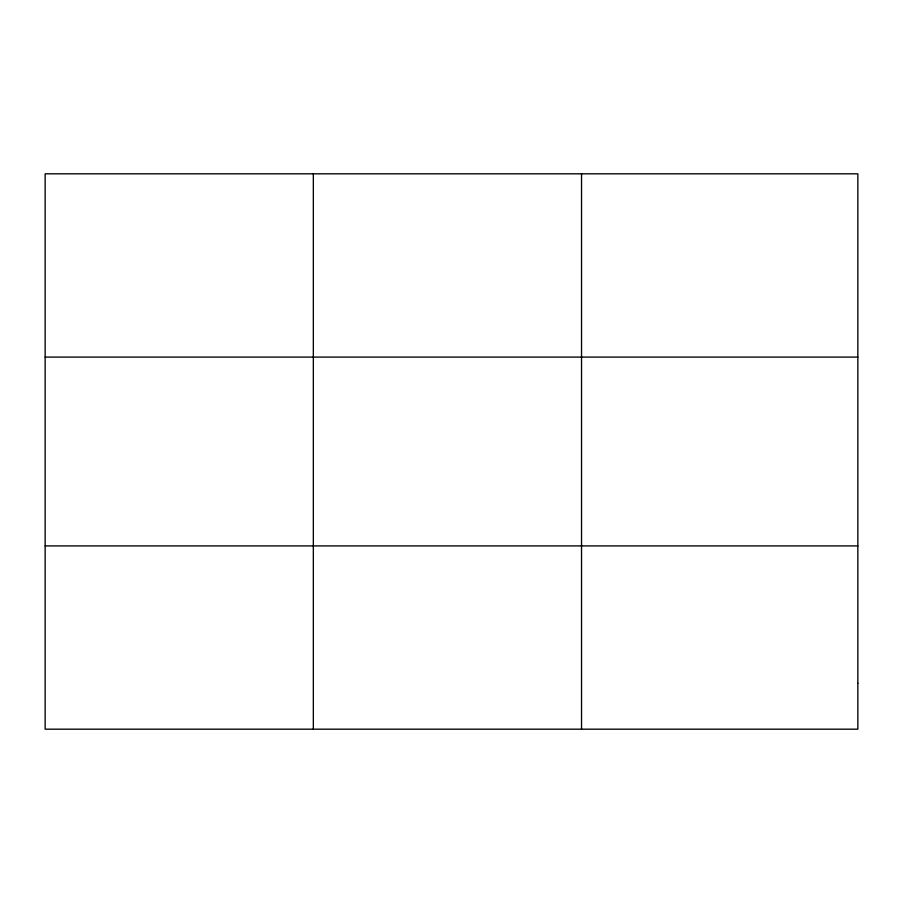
<?xml version="1.0" encoding="UTF-8"?>
<svg xmlns="http://www.w3.org/2000/svg" width="903" height="903" viewBox="0 0 903 903"><rect width="100%" height="100%" fill="white"/><g stroke="black" fill="none" stroke-linecap="round" stroke-linejoin="round"><path stroke-width="1.35" d="M313.341 173.816L313.341 729.184M581.532 173.816L581.532 729.184M45.15 357.091L857.85 357.091M45.15 545.909L857.85 545.909M857.85 683.368L857.85 729.184L45.15 729.184L45.15 173.816L857.85 173.816L857.85 683.368"/></g></svg>
